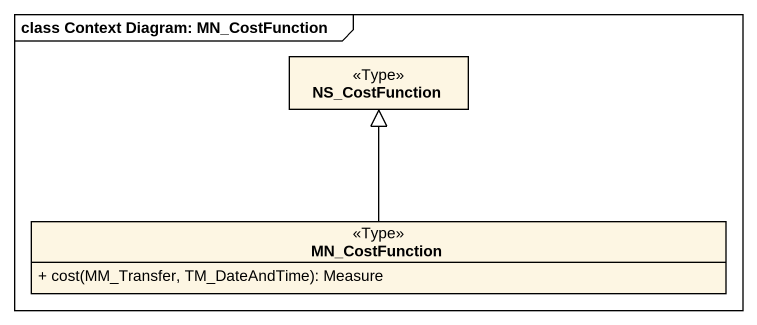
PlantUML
@startuml
mainframe class Context Diagram: MN_CostFunction
hide circle
hide empty members
skinparam classAttributeIconSize 0
class NS_CostFunction <<Type>>
class MN_CostFunction <<Type>> {
  + cost(MM_Transfer, TM_DateAndTime): Measure
}
MN_CostFunction -up-|> NS_CostFunction
@enduml
